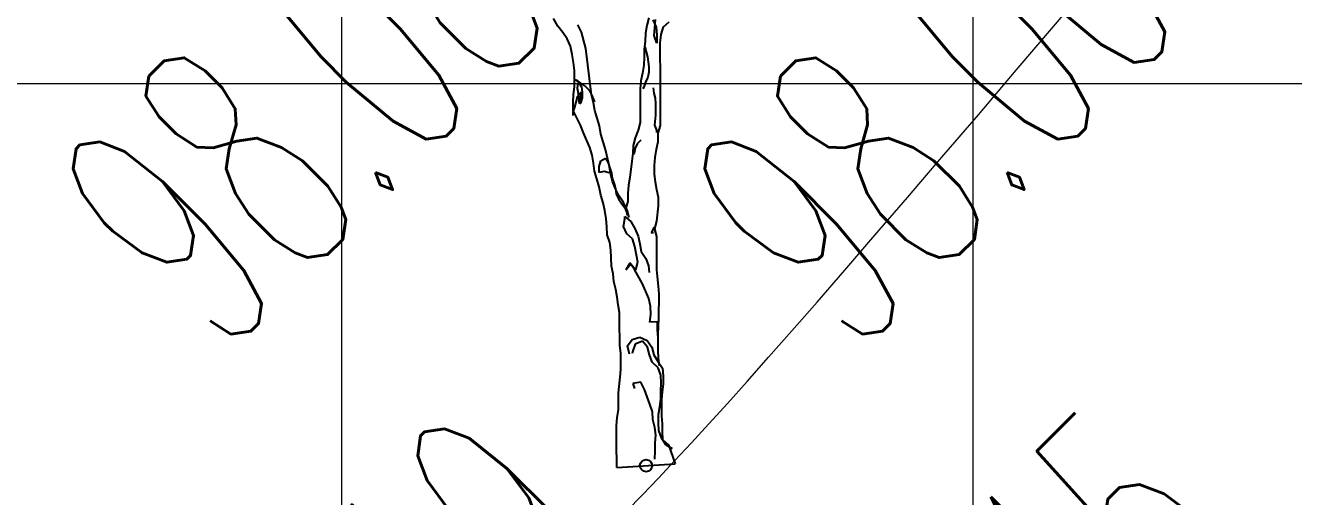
# Model space of a CAD drawing. Header units: millimetres. Extents: x 684983 to 685377, y 990360 to 990509.
# Drawn here: x 685051.013 to 685055.029, y 990428.731 to 990430.224 of the extents above; entities that cross this region are included whole.
import ezdxf

# ---------------------------------------------------------------- set-up
doc = ezdxf.new("R2010")
doc.units = ezdxf.units.MM
for name, color, linetype, lineweight in [('CON_1', 7, 'Continuous', 9), ('grid', 8, 'Continuous', 9), ('GRID LEVELS', 7, 'Continuous', 13)]:
    doc.layers.add(name, color=color, linetype=linetype, lineweight=lineweight)
doc.layers.add('TEAK', color=7, linetype='Continuous')
doc.styles.get("Standard").update_dxf_attribs({"font": 'RomanS'})

# ---------------------------------------------------------------- blocks, each defined once
blk = doc.blocks.new('A$C25655A80')
for p, q in [((-0.2049, 0.9144), (-0.2135, 0.9307)), ((-0.1943, 0.9009), (-0.2049, 0.9144)), ((-0.1549, 0.9018), (-0.1626, 0.9172)), ((-0.0165, 0.9161), (-0.0194, 0.8998)), ((-0.0126, 0.9325), (-0.0165, 0.9161)), ((-0.004, 0.9277), (0.0028, 0.9123)), ((-0.0011, 0.895), (-0.0001, 0.9113)), ((-0.0001, 0.9113), (0.0018, 0.9286)), ((0.0028, 0.9123), (0.0047, 0.8959)), ((0.0133, 0.8969), (0.0181, 0.9132)), ((0.0181, 0.9132), (0.0306, 0.9238)), ((-0.1847, 0.8875), (-0.1943, 0.9009)), ((-0.178, 0.8721), (-0.1847, 0.8875)), ((-0.1453, 0.8672), (-0.1549, 0.9018)), ((-0.0194, 0.8998), (-0.0203, 0.8825)), ((0.0046, 0.8786), (-0.0011, 0.895)), ((0.0047, 0.8959), (0.0046, 0.8786)), ((0.0114, 0.8796), (0.0133, 0.8969)), ((-0.1742, 0.8548), (-0.178, 0.8721)), ((-0.1339, 0.7692), (-0.1453, 0.8672)), ((-0.0203, 0.8825), (-0.0223, 0.8662)), ((-0.0223, 0.8662), (-0.0223, 0.8489)), ((-0.0213, 0.871), (-0.0156, 0.8498)), ((0.0113, 0.845), (0.0114, 0.8796)), ((-0.1713, 0.8375), (-0.1742, 0.8548)), ((-0.1694, 0.8211), (-0.1713, 0.8375)), ((-0.0233, 0.8325), (-0.0262, 0.8152)), ((-0.0223, 0.8489), (-0.0233, 0.8325)), ((-0.0156, 0.8498), (-0.0137, 0.8392)), ((-0.0137, 0.8392), (-0.0127, 0.8287)), ((0.0123, 0.8277), (0.0113, 0.845)), ((-0.1694, 0.7865), (-0.1694, 0.8211)), ((-0.0262, 0.8152), (-0.0291, 0.7989)), ((-0.0146, 0.8065), (-0.0195, 0.796)), ((-0.0127, 0.8171), (-0.0146, 0.8065)), ((-0.0127, 0.8287), (-0.0127, 0.8171)), ((0.0122, 0.7046), (0.0123, 0.8277)), ((-0.1714, 0.7702), (-0.1694, 0.7865)), ((-0.1704, 0.8028), (-0.1608, 0.7961)), ((-0.1656, 0.8009), (-0.1569, 0.7942)), ((-0.1627, 0.7942), (-0.1637, 0.7836)), ((-0.1637, 0.7836), (-0.1618, 0.773)), ((-0.1608, 0.7961), (-0.155, 0.7865)), ((-0.1569, 0.7942), (-0.1464, 0.7874)), ((-0.155, 0.7865), (-0.1531, 0.7749)), ((-0.1464, 0.7874), (-0.1387, 0.7797)), ((-0.1387, 0.7797), (-0.1339, 0.7692)), ((-0.031, 0.7825), (-0.0311, 0.7114)), ((-0.0291, 0.7989), (-0.031, 0.7825)), ((-0.0233, 0.7854), (-0.0252, 0.7825)), ((-0.0195, 0.796), (-0.0233, 0.7854)), ((-0.0031, 0.7844), (-0.0022, 0.7729)), ((-0.1724, 0.7365), (-0.1723, 0.7538)), ((-0.1723, 0.7538), (-0.1714, 0.7702)), ((-0.1637, 0.7644), (-0.1695, 0.7432)), ((-0.155, 0.775), (-0.1637, 0.7644)), ((-0.1618, 0.773), (-0.1608, 0.7625)), ((-0.1608, 0.7625), (-0.1599, 0.7509)), ((-0.1599, 0.7509), (-0.156, 0.7644)), ((-0.157, 0.7519), (-0.1589, 0.75)), ((-0.1531, 0.7634), (-0.157, 0.7519)), ((-0.156, 0.7644), (-0.155, 0.775)), ((-0.1531, 0.7749), (-0.1531, 0.7634)), ((-0.1291, 0.7528), (-0.1339, 0.7692)), ((-0.1339, 0.7692), (-0.1291, 0.7595)), ((-0.1291, 0.7595), (-0.1272, 0.7547)), ((-0.1262, 0.7365), (-0.1291, 0.7528)), ((-0.0022, 0.7729), (0.0007, 0.7623)), ((0.0007, 0.7623), (0.0016, 0.7508)), ((0.0016, 0.7508), (0.0016, 0.7267)), ((-0.1695, 0.7432), (-0.1733, 0.7327)), ((-0.1733, 0.7327), (-0.1733, 0.7259)), ((-0.157, 0.7057), (-0.1724, 0.7365)), ((-0.1166, 0.7038), (-0.1262, 0.7365)), ((0.0016, 0.7267), (-0.0003, 0.7056)), ((-0.1503, 0.6894), (-0.157, 0.7057)), ((-0.1138, 0.6865), (-0.1166, 0.7038)), ((-0.0311, 0.7114), (-0.0349, 0.6951)), ((-0.0003, 0.7056), (0.0035, 0.695)), ((0.0074, 0.6883), (0.0122, 0.7046)), ((-0.1369, 0.6586), (-0.1503, 0.6894)), ((-0.1042, 0.6538), (-0.1138, 0.6865)), ((-0.0417, 0.6787), (-0.0455, 0.6624)), ((-0.0349, 0.6951), (-0.0417, 0.6787)), ((-0.0292, 0.6739), (-0.0369, 0.6662)), ((0.0035, 0.695), (0.0035, 0.6902)), ((0.0035, 0.6546), (0.0073, 0.671)), ((0.0073, 0.671), (0.0074, 0.6883)), ((-0.1321, 0.6423), (-0.1369, 0.6586)), ((-0.0965, 0.6211), (-0.1042, 0.6538)), ((-0.0465, 0.646), (-0.0485, 0.6297)), ((-0.0455, 0.6624), (-0.0465, 0.646)), ((-0.0436, 0.646), (-0.0446, 0.6432)), ((-0.0417, 0.6566), (-0.0436, 0.646)), ((-0.0369, 0.6662), (-0.0417, 0.6566)), ((0.0006, 0.6373), (0.0035, 0.6546)), ((-0.1292, 0.625), (-0.1321, 0.6423)), ((-0.1273, 0.6086), (-0.1292, 0.625)), ((-0.1177, 0.6182), (-0.1138, 0.6298)), ((-0.1177, 0.6057), (-0.1177, 0.6182)), ((-0.1138, 0.6298), (-0.1042, 0.6355)), ((-0.1042, 0.6355), (-0.0984, 0.6259)), ((-0.0984, 0.6259), (-0.0946, 0.6144)), ((-0.0937, 0.6038), (-0.0965, 0.6211)), ((-0.0485, 0.6297), (-0.0523, 0.5951)), ((-0.0004, 0.62), (0.0006, 0.6373)), ((-0.0004, 0.6027), (-0.0004, 0.62)), ((-0.1225, 0.5923), (-0.1273, 0.6086)), ((-0.1177, 0.575), (-0.1225, 0.5923)), ((-0.1071, 0.6076), (-0.1177, 0.6057)), ((-0.0965, 0.6047), (-0.1071, 0.6076)), ((-0.0946, 0.6144), (-0.0917, 0.6038)), ((-0.0889, 0.5865), (-0.0937, 0.6038)), ((-0.0917, 0.6038), (-0.0898, 0.5932)), ((-0.0898, 0.5932), (-0.086, 0.5817)), ((-0.0523, 0.5951), (-0.0552, 0.5788)), ((0.0015, 0.5854), (-0.0004, 0.6027)), ((-0.1139, 0.5577), (-0.1177, 0.575)), ((-0.0831, 0.5711), (-0.0889, 0.5865)), ((-0.086, 0.5817), (-0.0831, 0.5711)), ((-0.0754, 0.5557), (-0.0831, 0.5711)), ((-0.0831, 0.5711), (-0.0812, 0.5596)), ((-0.0552, 0.5788), (-0.0572, 0.5615)), ((0.0044, 0.5691), (0.0015, 0.5854)), ((0.0082, 0.5527), (0.0044, 0.5691)), ((-0.1091, 0.5413), (-0.1139, 0.5577)), ((-0.1053, 0.525), (-0.1091, 0.5413)), ((-0.0812, 0.5596), (-0.0764, 0.5499)), ((-0.0764, 0.5499), (-0.0697, 0.5394)), ((-0.0658, 0.5422), (-0.0754, 0.5557)), ((-0.0697, 0.5394), (-0.063, 0.5307)), ((-0.0582, 0.5268), (-0.0658, 0.5422)), ((-0.0572, 0.5441), (-0.061, 0.5307)), ((-0.0572, 0.5615), (-0.0572, 0.5441)), ((0.0082, 0.5354), (0.0082, 0.5527)), ((-0.1024, 0.5077), (-0.1053, 0.525)), ((-0.063, 0.5307), (-0.0591, 0.5201)), ((-0.063, 0.5124), (-0.0505, 0.5018)), ((-0.063, 0.5076), (-0.063, 0.5124)), ((-0.0591, 0.5201), (-0.0591, 0.5153)), ((-0.0543, 0.5105), (-0.0582, 0.5268)), ((0.0043, 0.5028), (0.0082, 0.5354)), ((-0.1014, 0.4913), (-0.1024, 0.5077)), ((-0.1005, 0.474), (-0.1014, 0.4913)), ((-0.0659, 0.4913), (-0.063, 0.5076)), ((-0.0592, 0.4759), (-0.0659, 0.4913)), ((-0.0505, 0.5018), (-0.0419, 0.4874)), ((-0.0419, 0.4874), (-0.0351, 0.4711)), ((-0.0015, 0.4903), (-0.0073, 0.4778)), ((0.0014, 0.4787), (-0.0015, 0.4903)), ((0.0004, 0.4864), (0.0043, 0.5028)), ((0.0043, 0.4701), (0.0004, 0.4864)), ((-0.0947, 0.4577), (-0.1005, 0.474)), ((-0.0928, 0.4413), (-0.0947, 0.4577)), ((-0.0467, 0.4653), (-0.0592, 0.4759)), ((-0.0419, 0.449), (-0.0467, 0.4653)), ((-0.0351, 0.4711), (-0.0313, 0.4547)), ((-0.0073, 0.4778), (-0.0024, 0.4787)), ((0.0042, 0.3999), (0.0043, 0.4701)), ((-0.0919, 0.425), (-0.0928, 0.4413)), ((-0.0361, 0.4163), (-0.0419, 0.449)), ((-0.0313, 0.4547), (-0.0284, 0.4384)), ((-0.0284, 0.4384), (-0.0188, 0.424)), ((-0.091, 0.4077), (-0.0919, 0.425)), ((-0.0881, 0.3913), (-0.091, 0.4077)), ((-0.0525, 0.4144), (-0.0612, 0.4)), ((-0.0612, 0.4), (-0.0506, 0.4124)), ((-0.0429, 0.4009), (-0.0525, 0.4144)), ((-0.0506, 0.4124), (-0.04, 0.3999)), ((-0.04, 0.3999), (-0.0361, 0.4163)), ((-0.0188, 0.424), (-0.0131, 0.4086)), ((-0.0131, 0.4086), (-0.0121, 0.3941)), ((-0.0862, 0.375), (-0.0881, 0.3913)), ((-0.0823, 0.3586), (-0.0862, 0.375)), ((-0.0256, 0.3701), (-0.0429, 0.4009)), ((0.008, 0.3653), (0.0042, 0.3999)), ((-0.0795, 0.3423), (-0.0823, 0.3586)), ((-0.0122, 0.3394), (-0.0256, 0.3701)), ((0.009, 0.3489), (0.008, 0.3653)), ((0.0089, 0.297), (0.009, 0.3489)), ((-0.0776, 0.326), (-0.0795, 0.3423)), ((-0.0747, 0.3096), (-0.0776, 0.326)), ((-0.0093, 0.323), (-0.0122, 0.3394)), ((-0.0084, 0.3057), (-0.0093, 0.323)), ((-0.0747, 0.275), (-0.0747, 0.3096)), ((-0.0103, 0.2894), (-0.0084, 0.3057)), ((0.007, 0.2644), (0.0089, 0.297)), ((-0.0738, 0.2587), (-0.0747, 0.275)), ((0.006, 0.2903), (-0.0103, 0.2894)), ((0.006, 0.273), (0.006, 0.2903)), ((0.007, 0.2567), (0.006, 0.273)), ((-0.0738, 0.2404), (-0.0738, 0.2587)), ((-0.0575, 0.2394), (-0.0478, 0.2529)), ((-0.0478, 0.2529), (-0.0315, 0.2577)), ((-0.0411, 0.2432), (-0.0469, 0.2269)), ((-0.0257, 0.249), (-0.0411, 0.2432)), ((-0.0315, 0.2577), (-0.0161, 0.2509)), ((-0.0152, 0.2365), (-0.0257, 0.249)), ((-0.0161, 0.2509), (-0.0065, 0.2365)), ((0.0069, 0.2297), (0.007, 0.2644)), ((-0.0719, 0.224), (-0.0738, 0.2404)), ((-0.0719, 0.1894), (-0.0719, 0.224)), ((-0.0536, 0.2221), (-0.0575, 0.2394)), ((-0.0469, 0.2269), (-0.0479, 0.2231)), ((-0.0113, 0.2201), (-0.0152, 0.2365)), ((-0.0056, 0.2048), (-0.0113, 0.2201)), ((-0.0065, 0.2365), (-0.0017, 0.2201)), ((-0.0017, 0.2201), (0.0069, 0.2057)), ((0.0079, 0.2134), (0.0069, 0.2297)), ((-0.0729, 0.1731), (-0.0719, 0.1894)), ((0.0069, 0.1932), (-0.0056, 0.2048)), ((0.0069, 0.2057), (0.0165, 0.1922)), ((0.0127, 0.1778), (0.0069, 0.1932)), ((0.0098, 0.1971), (0.0079, 0.2134)), ((0.0165, 0.1922), (0.0175, 0.1759)), ((-0.0768, 0.1404), (-0.0729, 0.1731)), ((-0.0297, 0.1625), (-0.046, 0.1596)), ((-0.022, 0.1471), (-0.0297, 0.1625)), ((0.0136, 0.1605), (0.0127, 0.1778)), ((0.0175, 0.1759), (0.0174, 0.1586)), ((-0.0768, 0.1049), (-0.0768, 0.1404)), ((-0.046, 0.1596), (-0.0431, 0.149)), ((-0.0105, 0.1163), (-0.022, 0.1471)), ((0.0126, 0.1442), (0.0136, 0.1605)), ((0.0126, 0.1269), (0.0126, 0.1442)), ((0.0155, 0.1423), (0.0145, 0.1259)), ((0.0174, 0.1586), (0.0155, 0.1423)), ((-0.0047, 0.1), (-0.0105, 0.1163)), ((0.0078, 0.0942), (0.0107, 0.1105)), ((0.0107, 0.1105), (0.0126, 0.1269)), ((0.0145, 0.1259), (0.0145, 0.0913)), ((-0.0807, 0.0712), (-0.0797, 0.0876)), ((-0.0797, 0.0876), (-0.0768, 0.1049)), ((-0.0038, 0.0836), (-0.0047, 0.1)), ((0.0001, 0.0673), (-0.0038, 0.0836)), ((0.0078, 0.0769), (0.0078, 0.0942)), ((0.0145, 0.0913), (0.0154, 0.075)), ((-0.0807, 0.0183), (-0.0807, 0.0712)), ((0.002, 0.0509), (0.0001, 0.0673)), ((0.0087, 0.0606), (0.0078, 0.0769)), ((0.0145, 0.0452), (0.0087, 0.0606)), ((0.0154, 0.075), (0.0154, 0.0577)), ((0.0154, 0.0577), (0.0164, 0.0413)), ((0.001, 0.0346), (0.002, 0.0509)), ((0.001, 0.0173), (0.001, 0.0346)), ((0.0231, 0.0307), (0.0145, 0.0452)), ((0.0164, 0.0413), (0.0289, 0.0307)), ((0.0375, 0.0221), (0.0231, 0.0307)), ((0.0289, 0.0307), (0.043, -0.0101)), ((-0.0798, 0.001), (-0.0807, 0.0183)), ((-0.0798, -0.0172), (-0.0798, 0.001)), ((0, 0), (0.001, 0.0173))]:
    blk.add_line(p, q)
blk = doc.blocks.new('TR')
blk.add_line((-0.0606, -0.0024, 1.3453), (0.0622, 0.0048, 1.3453))
blk.add_circle((0.0008, 0.0012, 1.3453), 0.0128)
blk.add_blockref('A$C25655A80', (0.0192, 0.0148, 1.3453))

msp = doc.modelspace()

# ---------------------------------------------------------------- linework, layer by layer
at = {"layer": 'CON_1', "color": 49, "linetype": 'Continuous', "elevation": 98, "flags": 128}
msp.add_lwpolyline([(685052.9158, 990428.6844), (685052.9665, 990428.7366), (685053.0172, 990428.7895), (685053.0687, 990428.8438), (685053.1218, 990428.9007), (685053.1772, 990428.961), (685053.236, 990429.0257), (685053.2988, 990429.0957), (685053.3665, 990429.172), (685053.44, 990429.2555), (685053.5201, 990429.3472), (685053.6076, 990429.448), (685053.7031, 990429.5586), (685053.8059, 990429.6782), (685053.9153, 990429.8059), (685054.0305, 990429.9406), (685054.1506, 990430.0814), (685054.2747, 990430.2271), (685054.402, 990430.3769), (685054.5317, 990430.5296), (685054.6629, 990430.6844), (685054.7948, 990430.8401), (685054.9266, 990430.9957), (685055.0574, 990431.1503)], dxfattribs=at)
at = {"layer": 'grid'}
for p, q in [((685052.0136, 990509.1548), (685052.0136, 990370.8996)), ((685054.0136, 990509.1548), (685054.0136, 990370.8996)), ((685085.1957, 990430.0381), (684982.7636, 990430.0381))]:
    msp.add_line(p, q, dxfattribs=at)

# ---------------------------------------------------------------- block references
at = {"layer": 'TEAK', "xscale": 1.5, "yscale": 1.5, "zscale": 1.5}
msp.add_blockref('TR', (685052.977, 990428.827, 98.004), dxfattribs=at)

# ---------------------------------------------------------------- texts
at = {"layer": 'GRID LEVELS', "width": 0.5}
for s, p in [('98.003', (685053.63, 990429.1578, 98.0029)), ('98.089', (685051.63, 990429.1578, 98.0888)), ('97.945', (685053.63, 990427.1578, 97.9455)), ('98.019', (685051.63, 990427.1578, 98.0194))]:
    msp.add_text(s, height=0.8, rotation=45, dxfattribs=at).set_placement(p)

doc.saveas('drawing.dxf')
